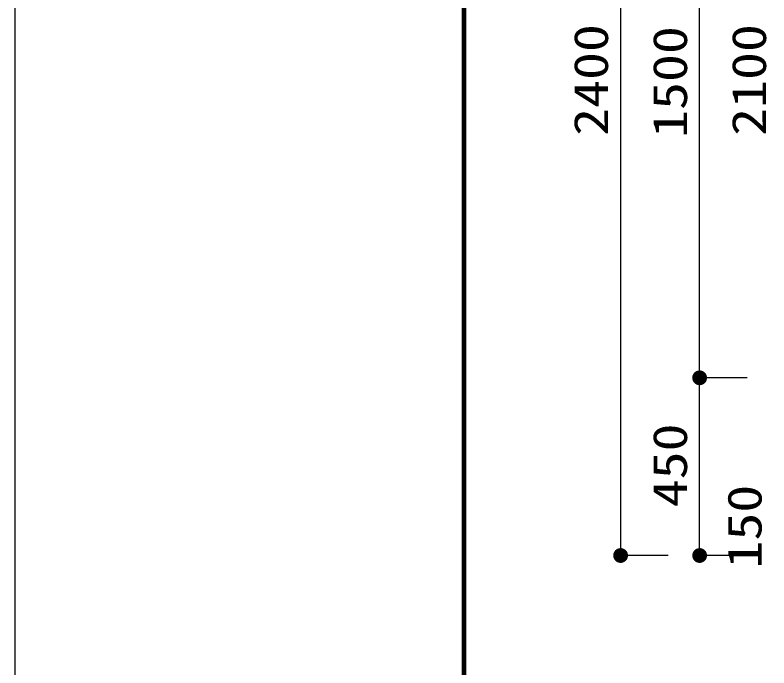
# Model space of a CAD drawing. Units: millimetres, scale not verified. Extents: x -24131 to 8910, y -6308 to 6308.
# Drawn here: x -8910 to -7002, y -659 to 994 of the extents above; entities that cross this region are included whole.
import ezdxf
from ezdxf.enums import TextEntityAlignment as Align

# ---------------------------------------------------------------- set-up
doc = ezdxf.new("R2010")
doc.units = ezdxf.units.MM
doc.header["$LTSCALE"] = 30
for name, color, linetype, lineweight in [('1-5_00クル-フ-6寸法', 132, 'Continuous', 25), ('1-9_図面枠', 7, 'Continuous', 25), ('1-A_Axis_waku', 7, 'Continuous', 25)]:
    doc.layers.add(name, color=color, linetype=linetype, lineweight=lineweight)
doc.styles.add('ＭＳ ゴシック', font='')
doc.styles.get('ＭＳ ゴシック').set_extended_font_data('MS Gothic')

msp = doc.modelspace()

# ---------------------------------------------------------------- linework, layer by layer
at = {"layer": '1-5_00クル-フ-6寸法', "color": 4}
for p, q in [((-7377.14, 2025.61), (-7377.14, -374.39)), ((-7177.14, 75.61), (-7177.14, 1575.61)), ((-7057.14, 75.61), (-7177.14, 75.61)), ((-7177.14, -374.39), (-7177.14, 75.61)), ((-7057.14, 75.61), (-7177.14, 75.61)), ((-7257.14, -374.39), (-7377.14, -374.39)), ((-7057.14, -374.39), (-7177.14, -374.39))]:
    msp.add_line(p, q, dxfattribs=at)
at = {"layer": '1-5_00クル-フ-6寸法'}
for points in [[(-7177.14, 75.61), (-7195.85, 76.78), (-7195.56, 79.12)], [(-7177.14, 75.61), (-7195.85, 76.78), (-7195.56, 79.12)], [(-7177.14, 75.61), (-7195.85, 74.43), (-7195.85, 76.78)], [(-7177.14, 75.61), (-7195.85, 74.43), (-7195.85, 76.78)], [(-7177.14, 75.61), (-7195.56, 79.12), (-7194.97, 81.4)], [(-7177.14, 75.61), (-7195.56, 79.12), (-7194.97, 81.4)], [(-7177.14, 75.61), (-7194.97, 81.4), (-7194.11, 83.59)], [(-7177.14, 75.61), (-7194.97, 81.4), (-7194.11, 83.59)], [(-7177.14, 75.61), (-7194.11, 83.59), (-7192.97, 85.65)], [(-7177.14, 75.61), (-7194.11, 83.59), (-7192.97, 85.65)], [(-7177.14, 75.61), (-7192.97, 85.65), (-7191.59, 87.56)], [(-7177.14, 75.61), (-7192.97, 85.65), (-7191.59, 87.56)], [(-7177.14, 75.61), (-7191.59, 87.56), (-7189.98, 89.28)], [(-7177.14, 75.61), (-7191.59, 87.56), (-7189.98, 89.28)], [(-7177.14, 75.61), (-7189.98, 89.28), (-7188.16, 90.78)], [(-7177.14, 75.61), (-7189.98, 89.28), (-7188.16, 90.78)], [(-7177.14, 75.61), (-7188.16, 90.78), (-7186.17, 92.04)], [(-7177.14, 75.61), (-7188.16, 90.78), (-7186.17, 92.04)], [(-7177.14, 75.61), (-7186.17, 92.04), (-7184.04, 93.04)], [(-7177.14, 75.61), (-7186.17, 92.04), (-7184.04, 93.04)], [(-7177.14, 75.61), (-7184.04, 93.04), (-7181.8, 93.77)], [(-7177.14, 75.61), (-7184.04, 93.04), (-7181.8, 93.77)], [(-7177.14, 75.61), (-7181.8, 93.77), (-7179.49, 94.21)], [(-7177.14, 75.61), (-7181.8, 93.77), (-7179.49, 94.21)], [(-7177.14, 75.61), (-7179.49, 94.21), (-7177.14, 94.36)], [(-7177.14, 75.61), (-7179.49, 94.21), (-7177.14, 94.36)], [(-7177.14, 75.61), (-7177.14, 94.36), (-7174.79, 94.21)], [(-7177.14, 75.61), (-7177.14, 94.36), (-7174.79, 94.21)], [(-7177.14, 75.61), (-7174.79, 94.21), (-7172.48, 93.77)], [(-7177.14, 75.61), (-7174.79, 94.21), (-7172.48, 93.77)], [(-7177.14, 75.61), (-7172.48, 93.77), (-7170.24, 93.04)], [(-7177.14, 75.61), (-7172.48, 93.77), (-7170.24, 93.04)], [(-7177.14, 75.61), (-7170.24, 93.04), (-7168.11, 92.04)], [(-7177.14, 75.61), (-7170.24, 93.04), (-7168.11, 92.04)], [(-7177.14, 75.61), (-7168.11, 92.04), (-7166.12, 90.78)], [(-7177.14, 75.61), (-7168.11, 92.04), (-7166.12, 90.78)], [(-7177.14, 75.61), (-7166.12, 90.78), (-7164.31, 89.28)], [(-7177.14, 75.61), (-7166.12, 90.78), (-7164.31, 89.28)], [(-7177.14, 75.61), (-7164.31, 89.28), (-7162.69, 87.56)], [(-7177.14, 75.61), (-7164.31, 89.28), (-7162.69, 87.56)], [(-7177.14, 75.61), (-7162.69, 87.56), (-7161.31, 85.65)], [(-7177.14, 75.61), (-7162.69, 87.56), (-7161.31, 85.65)], [(-7177.14, 75.61), (-7161.31, 85.65), (-7160.18, 83.59)], [(-7177.14, 75.61), (-7161.31, 85.65), (-7160.18, 83.59)], [(-7177.14, 75.61), (-7160.18, 83.59), (-7159.31, 81.4)], [(-7177.14, 75.61), (-7160.18, 83.59), (-7159.31, 81.4)], [(-7177.14, 75.61), (-7159.31, 81.4), (-7158.72, 79.12)], [(-7177.14, 75.61), (-7159.31, 81.4), (-7158.72, 79.12)], [(-7177.14, 75.61), (-7158.72, 79.12), (-7158.43, 76.78)], [(-7177.14, 75.61), (-7158.72, 79.12), (-7158.43, 76.78)], [(-7177.14, 75.61), (-7158.43, 76.78), (-7158.43, 74.43)], [(-7177.14, 75.61), (-7158.43, 76.78), (-7158.43, 74.43)], [(-7177.14, 75.61), (-7195.56, 72.09), (-7195.85, 74.43)], [(-7177.14, 75.61), (-7195.56, 72.09), (-7195.85, 74.43)], [(-7177.14, 75.61), (-7194.97, 69.81), (-7195.56, 72.09)], [(-7177.14, 75.61), (-7194.97, 69.81), (-7195.56, 72.09)], [(-7177.14, 75.61), (-7194.11, 67.62), (-7194.97, 69.81)], [(-7177.14, 75.61), (-7194.11, 67.62), (-7194.97, 69.81)], [(-7177.14, 75.61), (-7192.97, 65.56), (-7194.11, 67.62)], [(-7177.14, 75.61), (-7192.97, 65.56), (-7194.11, 67.62)], [(-7177.14, 75.61), (-7191.59, 63.66), (-7192.97, 65.56)], [(-7177.14, 75.61), (-7191.59, 63.66), (-7192.97, 65.56)], [(-7177.14, 75.61), (-7189.98, 61.94), (-7191.59, 63.66)], [(-7177.14, 75.61), (-7189.98, 61.94), (-7191.59, 63.66)], [(-7177.14, 75.61), (-7188.16, 60.44), (-7189.98, 61.94)], [(-7177.14, 75.61), (-7188.16, 60.44), (-7189.98, 61.94)], [(-7177.14, 75.61), (-7186.17, 59.18), (-7188.16, 60.44)], [(-7177.14, 75.61), (-7186.17, 59.18), (-7188.16, 60.44)], [(-7177.14, 75.61), (-7184.04, 58.17), (-7186.17, 59.18)], [(-7177.14, 75.61), (-7184.04, 58.17), (-7186.17, 59.18)], [(-7177.14, 75.61), (-7181.8, 57.45), (-7184.04, 58.17)], [(-7177.14, 75.61), (-7181.8, 57.45), (-7184.04, 58.17)], [(-7177.14, 75.61), (-7179.49, 57.01), (-7181.8, 57.45)], [(-7177.14, 75.61), (-7179.49, 57.01), (-7181.8, 57.45)], [(-7177.14, 75.61), (-7177.14, 56.86), (-7179.49, 57.01)], [(-7177.14, 75.61), (-7177.14, 56.86), (-7179.49, 57.01)], [(-7177.14, 75.61), (-7174.79, 57.01), (-7177.14, 56.86)], [(-7177.14, 75.61), (-7172.48, 57.45), (-7174.79, 57.01)], [(-7177.14, 75.61), (-7170.24, 58.17), (-7172.48, 57.45)], [(-7177.14, 75.61), (-7168.11, 59.18), (-7170.24, 58.17)], [(-7177.14, 75.61), (-7166.12, 60.44), (-7168.11, 59.18)], [(-7177.14, 75.61), (-7164.31, 61.94), (-7166.12, 60.44)], [(-7177.14, 75.61), (-7162.69, 63.66), (-7164.31, 61.94)], [(-7177.14, 75.61), (-7161.31, 65.56), (-7162.69, 63.66)], [(-7177.14, 75.61), (-7160.18, 67.62), (-7161.31, 65.56)], [(-7177.14, 75.61), (-7159.31, 69.81), (-7160.18, 67.62)], [(-7177.14, 75.61), (-7158.72, 72.09), (-7159.31, 69.81)], [(-7177.14, 75.61), (-7158.43, 74.43), (-7158.72, 72.09)], [(-7177.14, 75.61), (-7174.79, 57.01), (-7177.14, 56.86)], [(-7177.14, 75.61), (-7172.48, 57.45), (-7174.79, 57.01)], [(-7177.14, 75.61), (-7170.24, 58.17), (-7172.48, 57.45)], [(-7177.14, 75.61), (-7168.11, 59.18), (-7170.24, 58.17)], [(-7177.14, 75.61), (-7166.12, 60.44), (-7168.11, 59.18)], [(-7177.14, 75.61), (-7164.31, 61.94), (-7166.12, 60.44)], [(-7177.14, 75.61), (-7162.69, 63.66), (-7164.31, 61.94)], [(-7177.14, 75.61), (-7161.31, 65.56), (-7162.69, 63.66)], [(-7177.14, 75.61), (-7160.18, 67.62), (-7161.31, 65.56)], [(-7177.14, 75.61), (-7159.31, 69.81), (-7160.18, 67.62)], [(-7177.14, 75.61), (-7158.72, 72.09), (-7159.31, 69.81)], [(-7177.14, 75.61), (-7158.43, 74.43), (-7158.72, 72.09)], [(-7377.14, -374.39), (-7392.97, -364.35), (-7391.59, -362.44)], [(-7377.14, -374.39), (-7391.59, -362.44), (-7389.98, -360.72)], [(-7377.14, -374.39), (-7389.98, -360.72), (-7388.16, -359.22)], [(-7377.14, -374.39), (-7388.16, -359.22), (-7386.17, -357.96)], [(-7377.14, -374.39), (-7386.17, -357.96), (-7384.04, -356.96)], [(-7377.14, -374.39), (-7384.04, -356.96), (-7381.8, -356.23)], [(-7377.14, -374.39), (-7381.8, -356.23), (-7379.49, -355.79)], [(-7377.14, -374.39), (-7379.49, -355.79), (-7377.14, -355.64)], [(-7377.14, -374.39), (-7377.14, -355.64), (-7374.79, -355.79)], [(-7377.14, -374.39), (-7374.79, -355.79), (-7372.48, -356.23)], [(-7377.14, -374.39), (-7372.48, -356.23), (-7370.24, -356.96)], [(-7377.14, -374.39), (-7370.24, -356.96), (-7368.11, -357.96)], [(-7377.14, -374.39), (-7368.11, -357.96), (-7366.12, -359.22)], [(-7377.14, -374.39), (-7366.12, -359.22), (-7364.31, -360.72)], [(-7377.14, -374.39), (-7364.31, -360.72), (-7362.69, -362.44)], [(-7377.14, -374.39), (-7362.69, -362.44), (-7361.31, -364.35)], [(-7177.14, -374.39), (-7192.97, -364.35), (-7191.59, -362.44)], [(-7177.14, -374.39), (-7191.59, -362.44), (-7189.98, -360.72)], [(-7177.14, -374.39), (-7189.98, -360.72), (-7188.16, -359.22)], [(-7177.14, -374.39), (-7188.16, -359.22), (-7186.17, -357.96)], [(-7177.14, -374.39), (-7186.17, -357.96), (-7184.04, -356.96)], [(-7177.14, -374.39), (-7184.04, -356.96), (-7181.8, -356.23)], [(-7177.14, -374.39), (-7181.8, -356.23), (-7179.49, -355.79)], [(-7177.14, -374.39), (-7179.49, -355.79), (-7177.14, -355.64)], [(-7177.14, -374.39), (-7177.14, -355.64), (-7174.79, -355.79)], [(-7177.14, -374.39), (-7174.79, -355.79), (-7172.48, -356.23)], [(-7177.14, -374.39), (-7172.48, -356.23), (-7170.24, -356.96)], [(-7177.14, -374.39), (-7170.24, -356.96), (-7168.11, -357.96)], [(-7177.14, -374.39), (-7168.11, -357.96), (-7166.12, -359.22)], [(-7177.14, -374.39), (-7166.12, -359.22), (-7164.31, -360.72)], [(-7177.14, -374.39), (-7164.31, -360.72), (-7162.69, -362.44)], [(-7177.14, -374.39), (-7162.69, -362.44), (-7161.31, -364.35)], [(-7377.14, -374.39), (-7395.85, -373.21), (-7395.56, -370.88)], [(-7377.14, -374.39), (-7395.85, -375.57), (-7395.85, -373.21)], [(-7377.14, -374.39), (-7395.56, -377.91), (-7395.85, -375.57)], [(-7377.14, -374.39), (-7395.56, -370.88), (-7394.97, -368.6)], [(-7377.14, -374.39), (-7394.97, -380.19), (-7395.56, -377.91)], [(-7377.14, -374.39), (-7394.97, -368.6), (-7394.11, -366.41)], [(-7377.14, -374.39), (-7394.11, -382.38), (-7394.97, -380.19)], [(-7377.14, -374.39), (-7394.11, -366.41), (-7392.97, -364.35)], [(-7377.14, -374.39), (-7392.97, -384.44), (-7394.11, -382.38)], [(-7377.14, -374.39), (-7391.59, -386.34), (-7392.97, -384.44)], [(-7377.14, -374.39), (-7389.98, -388.06), (-7391.59, -386.34)], [(-7377.14, -374.39), (-7388.16, -389.56), (-7389.98, -388.06)], [(-7377.14, -374.39), (-7386.17, -390.82), (-7388.16, -389.56)], [(-7377.14, -374.39), (-7384.04, -391.83), (-7386.17, -390.82)], [(-7377.14, -374.39), (-7381.8, -392.55), (-7384.04, -391.83)], [(-7377.14, -374.39), (-7379.49, -392.99), (-7381.8, -392.55)], [(-7377.14, -374.39), (-7377.14, -393.14), (-7379.49, -392.99)], [(-7377.14, -374.39), (-7361.31, -364.35), (-7360.18, -366.41)], [(-7377.14, -374.39), (-7360.18, -366.41), (-7359.31, -368.6)], [(-7377.14, -374.39), (-7359.31, -368.6), (-7358.72, -370.88)], [(-7377.14, -374.39), (-7358.72, -370.88), (-7358.43, -373.21)], [(-7377.14, -374.39), (-7358.43, -373.21), (-7358.43, -375.57)], [(-7377.14, -374.39), (-7374.79, -392.99), (-7377.14, -393.14)], [(-7377.14, -374.39), (-7372.48, -392.55), (-7374.79, -392.99)], [(-7377.14, -374.39), (-7370.24, -391.83), (-7372.48, -392.55)], [(-7377.14, -374.39), (-7368.11, -390.82), (-7370.24, -391.83)], [(-7377.14, -374.39), (-7366.12, -389.56), (-7368.11, -390.82)], [(-7377.14, -374.39), (-7364.31, -388.06), (-7366.12, -389.56)], [(-7377.14, -374.39), (-7362.69, -386.34), (-7364.31, -388.06)], [(-7377.14, -374.39), (-7361.31, -384.44), (-7362.69, -386.34)], [(-7377.14, -374.39), (-7360.18, -382.38), (-7361.31, -384.44)], [(-7377.14, -374.39), (-7359.31, -380.19), (-7360.18, -382.38)], [(-7377.14, -374.39), (-7358.72, -377.91), (-7359.31, -380.19)], [(-7377.14, -374.39), (-7358.43, -375.57), (-7358.72, -377.91)], [(-7177.14, -374.39), (-7195.85, -373.21), (-7195.56, -370.88)], [(-7177.14, -374.39), (-7195.85, -375.57), (-7195.85, -373.21)], [(-7177.14, -374.39), (-7195.56, -377.91), (-7195.85, -375.57)], [(-7177.14, -374.39), (-7195.56, -370.88), (-7194.97, -368.6)], [(-7177.14, -374.39), (-7194.97, -380.19), (-7195.56, -377.91)], [(-7177.14, -374.39), (-7194.97, -368.6), (-7194.11, -366.41)], [(-7177.14, -374.39), (-7194.11, -382.38), (-7194.97, -380.19)], [(-7177.14, -374.39), (-7194.11, -366.41), (-7192.97, -364.35)], [(-7177.14, -374.39), (-7192.97, -384.44), (-7194.11, -382.38)], [(-7177.14, -374.39), (-7191.59, -386.34), (-7192.97, -384.44)], [(-7177.14, -374.39), (-7189.98, -388.06), (-7191.59, -386.34)], [(-7177.14, -374.39), (-7188.16, -389.56), (-7189.98, -388.06)], [(-7177.14, -374.39), (-7186.17, -390.82), (-7188.16, -389.56)], [(-7177.14, -374.39), (-7184.04, -391.83), (-7186.17, -390.82)], [(-7177.14, -374.39), (-7181.8, -392.55), (-7184.04, -391.83)], [(-7177.14, -374.39), (-7179.49, -392.99), (-7181.8, -392.55)], [(-7177.14, -374.39), (-7177.14, -393.14), (-7179.49, -392.99)], [(-7177.14, -374.39), (-7161.31, -364.35), (-7160.18, -366.41)], [(-7177.14, -374.39), (-7160.18, -366.41), (-7159.31, -368.6)], [(-7177.14, -374.39), (-7159.31, -368.6), (-7158.72, -370.88)], [(-7177.14, -374.39), (-7158.72, -370.88), (-7158.43, -373.21)], [(-7177.14, -374.39), (-7158.43, -373.21), (-7158.43, -375.57)], [(-7177.14, -374.39), (-7174.79, -392.99), (-7177.14, -393.14)], [(-7177.14, -374.39), (-7172.48, -392.55), (-7174.79, -392.99)], [(-7177.14, -374.39), (-7170.24, -391.83), (-7172.48, -392.55)], [(-7177.14, -374.39), (-7168.11, -390.82), (-7170.24, -391.83)], [(-7177.14, -374.39), (-7166.12, -389.56), (-7168.11, -390.82)], [(-7177.14, -374.39), (-7164.31, -388.06), (-7166.12, -389.56)], [(-7177.14, -374.39), (-7162.69, -386.34), (-7164.31, -388.06)], [(-7177.14, -374.39), (-7161.31, -384.44), (-7162.69, -386.34)], [(-7177.14, -374.39), (-7160.18, -382.38), (-7161.31, -384.44)], [(-7177.14, -374.39), (-7159.31, -380.19), (-7160.18, -382.38)], [(-7177.14, -374.39), (-7158.72, -377.91), (-7159.31, -380.19)], [(-7177.14, -374.39), (-7158.43, -375.57), (-7158.72, -377.91)]]:
    msp.add_solid(points, dxfattribs=at)
at = {"layer": '1-9_図面枠'}
msp.add_lwpolyline([(-8910, -6307.5), (-8910, 6307.5), (8910, 6307.5), (8910, -6307.5)], close=True, dxfattribs=at)
at = {"layer": '1-A_Axis_waku'}
for p, q in [((-7778.4, 5769.9), (-7778.4, -5814.9)), ((-7777.8, 5769.3), (-7777.8, -5814.3)), ((-7777.2, 5768.7), (-7777.2, -5813.7)), ((-7776.6, 5768.1), (-7776.6, -5813.1)), ((-7776, 5767.5), (-7776, -5812.5)), ((-7775.4, 5766.9), (-7775.4, -5811.9)), ((-7774.8, 5766.3), (-7774.8, -5811.3)), ((-7774.2, 5765.7), (-7774.2, -5810.7)), ((-7773.6, 5765.1), (-7773.6, -5810.1)), ((-7773, 5764.5), (-7773, -5809.5)), ((-7772.4, 5763.9), (-7772.4, -5808.9)), ((-7771.8, 5763.3), (-7771.8, -5808.3)), ((-7771.2, 5762.7), (-7771.2, -5807.7)), ((-7770.6, 5762.1), (-7770.6, -5807.1)), ((-7770, 5761.5), (-7770, -5806.5))]:
    msp.add_line(p, q, dxfattribs=at)

# ---------------------------------------------------------------- texts
at = {"layer": '1-5_00クル-フ-6寸法', "color": 3, "style": 'ＭＳ ゴシック', "width": 1.2}
for s, p in [('2400', (-7382.99, 688.47)), ('1500', (-7182.99, 683.32)), ('2100', (-6982.99, 688.46)), ('450', (-7182.99, -252.25)), ('150', (-6994.24, -407.39))]:
    msp.add_text(s, height=86.66, rotation=90, dxfattribs=at).set_placement(p, align=Align.BOTTOM_LEFT)

doc.saveas('drawing.dxf')
